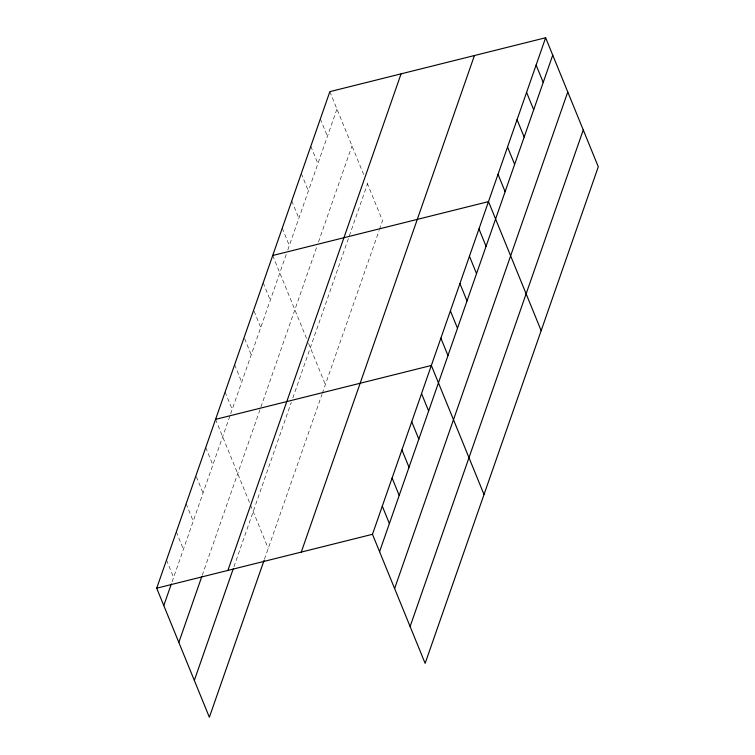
<?xml version="1.0" encoding="UTF-8"?>
<svg xmlns="http://www.w3.org/2000/svg" width="755" height="755" viewBox="0 0 755 755"><rect width="100%" height="100%" fill="white"/><g stroke="black" fill="none" stroke-linecap="round" stroke-linejoin="round"><path stroke-width="0.57" stroke-dasharray="3.77 2.83" d="M172.093 581.765L230.284 414.901M230.662 413.806L286.287 254.322M287.806 249.952L336.947 109.031M202.227 575.329L316.94 246.385M318.468 242.015L351.99 145.875M233.956 566.769L291.298 402.33M292.817 397.961L367.487 183.852M264.467 559.247L321.951 394.393M322.328 393.298L379.095 230.53M379.472 229.435L382.521 220.696L366.156 180.596M329.859 91.638L363.938 175.169M320.328 118.95L327.425 136.334M310.805 146.262L317.902 163.646M301.283 173.574L308.38 190.958M291.76 200.887L298.857 218.27M282.238 228.189L289.335 245.583M272.715 255.501L306.804 339.033M308.568 343.374L325.377 384.559M263.193 282.814L270.281 300.197M254.105 311.211L260.758 327.51M244.582 338.523L251.236 354.822M234.616 364.74L241.713 382.134M225.094 392.053L232.191 409.436M215.571 419.365L250.103 503.981M250.547 505.067L268.242 548.423M205.756 447.507L212.853 464.891M196.385 476.726L203.038 493.024M186.136 503.783L193.233 521.167M176.321 531.916L183.418 549.3M166.506 560.05L173.603 577.443"/><path stroke-width="1.13" d="M264.09 560.323L209.362 717.25L156.7 588.192L329.859 91.638L545.638 37.75L598.3 166.808L425.141 663.362L372.479 534.304L545.638 37.75M163.788 605.576L171.338 583.936M178.831 642.429L201.849 576.414M227.906 570.412L401.065 73.858M194.328 680.397L233.201 568.93M301.273 552.084L474.433 55.53M379.576 551.688L552.735 55.134M394.61 588.541L567.769 91.987M410.107 626.508L583.266 129.954M272.715 255.501L488.494 201.613L541.165 330.671M215.571 419.365L431.35 365.477L484.021 494.534M156.7 588.192L372.479 534.304M536.116 65.062L543.204 82.446M526.584 92.374L533.681 109.758M517.062 119.677L524.159 137.07M507.539 146.989L514.636 164.373M498.017 174.301L505.114 191.685M478.972 228.925L486.069 246.309M469.45 256.228L476.537 273.621M459.918 283.54L467.015 300.934M450.395 310.852L457.492 328.236M440.873 338.164L447.97 355.548M421.535 393.61L428.632 410.994M411.73 421.752L418.817 439.136M401.915 449.886L409.012 467.269M392.1 478.028L399.197 495.412M382.294 506.161L389.382 523.545"/></g></svg>
